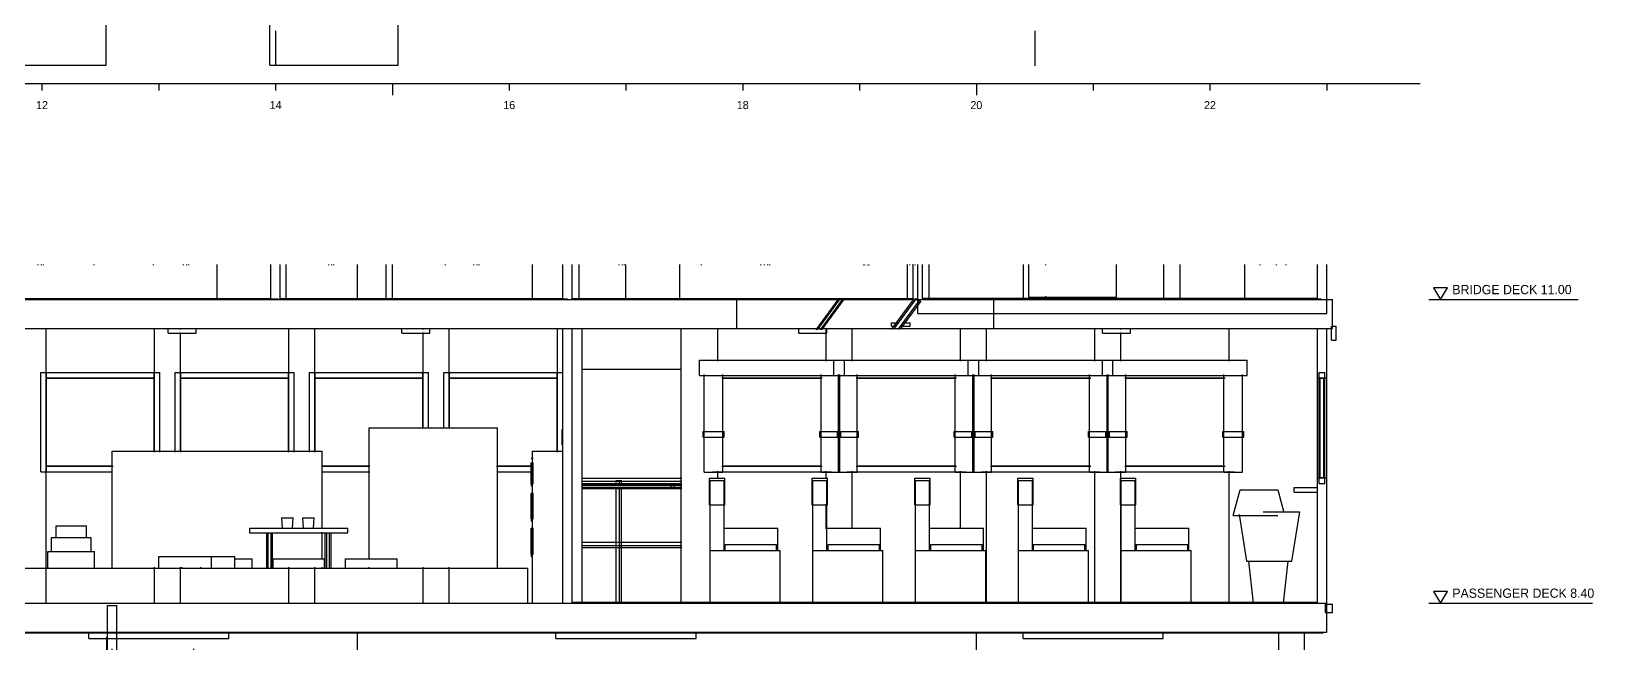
# Model space of a CAD drawing. Extents: x 5 to 836, y 5 to 589.
# Drawn here: x 271.2 to 538.7, y 278 to 383.9 of the extents above; entities that cross this region are included whole.
import ezdxf
from ezdxf.enums import TextEntityAlignment as Align

# ---------------------------------------------------------------- set-up
doc = ezdxf.new("R2010")
doc.units = 0
doc.linetypes.add('CENTER', pattern=[10, 6, -1.5, 1, -1.5])
doc.linetypes.add('DASHED', pattern=[4.5, 3, -1.5])
for name, color, linetype in [('CENTRE', 4, 'CENTER'), ('CUT', 7, 'CONTINUOUS'), ('DETAIL', 8, 'CONTINUOUS'), ('DIM', 3, 'CONTINUOUS'), ('MARKING', 4, 'DASHED'), ('OUTLINE', 7, 'CONTINUOUS'), ('TEXT', 7, 'CONTINUOUS')]:
    doc.layers.add(name, color=color, linetype=linetype)

msp = doc.modelspace()

# ---------------------------------------------------------------- linework, layer by layer
at = {"layer": 'CENTRE'}
for p, q in [((313, 564), (313, 377)), ((443, 564), (443, 377))]:
    msp.add_line(p, q, dxfattribs=at)
at = {"layer": 'CUT'}
for p, q in [((312.2, 338), (312.2, 344)), ((313.8, 338), (313.8, 344)), ((362.2, 338), (362.2, 344)), ((363.8, 338), (363.8, 344)), ((422.2, 338), (422.2, 344)), ((423.8, 338), (423.8, 344)), ((479, 338), (479, 344)), ((491.4, 338), (491.4, 344)), ((493, 335.6), (493, 344)), ((129, 338), (494, 338)), ((263.8, 338.16), (312.2, 338.16)), ((263.8, 338.06), (312.2, 338.06)), ((313.8, 338.16), (362.2, 338.16)), ((313.8, 338.06), (362.2, 338.06)), ((363.8, 338.16), (422.2, 338.16)), ((363.8, 338.06), (422.2, 338.06)), ((392, 333), (392, 338)), ((423, 335.6), (423, 338)), ((423.8, 338.24), (491.4, 338.24)), ((423.8, 338.14), (491.4, 338.14)), ((424, 338.12), (492, 338.12)), ((424, 338.02), (424, 338.12)), ((424, 338.02), (492, 338.02)), ((436, 333), (436, 338)), ((492, 338.02), (492, 338.12)), ((494, 333), (494, 338)), ((423, 335.6), (493, 335.6)), ((152, 333), (494, 333)), ((294.6, 332.2), (294.6, 333)), ((294.6, 332.2), (299.4, 332.2)), ((299.4, 332.2), (299.4, 333)), ((334.6, 332.2), (334.6, 333)), ((334.6, 332.2), (339.4, 332.2)), ((339.4, 332.2), (339.4, 333)), ((362.2, 286), (362.2, 333)), ((363.8, 286), (363.8, 333)), ((402.6, 332.2), (402.6, 333)), ((402.6, 332.2), (407.4, 332.2)), ((407.4, 332.2), (407.4, 333)), ((454.6, 332.2), (454.6, 333)), ((454.6, 332.2), (459.4, 332.2)), ((459.4, 332.2), (459.4, 333)), ((491.4, 324.58), (491.4, 333)), ((493, 324.58), (493, 333)), ((493.8, 333.4), (494.6, 333.4)), ((493.8, 331), (493.8, 333.4)), ((494.6, 331), (494.6, 333.4)), ((493.8, 331), (494.6, 331)), ((491.4, 324.58), (493, 324.58)), ((491.7, 325.5), (492.7, 325.5)), ((491.7, 324.5), (491.7, 325.5)), ((491.7, 324.5), (492.7, 324.5)), ((491.9, 307.5), (491.9, 324.5)), ((492.5, 307.5), (492.5, 324.5)), ((492.7, 324.5), (492.7, 325.5)), ((357, 312), (362.2, 312)), ((357, 286), (357, 312)), ((356.76, 306.4), (356.76, 310)), ((356.76, 310), (357.1, 310)), ((357.1, 306.4), (357.1, 310)), ((356.76, 306.4), (357.1, 306.4)), ((356.8, 306), (356.8, 306.4)), ((356.8, 306), (357, 306)), ((387.28, 307.4), (389.88, 307.4)), ((387.28, 302.8), (387.28, 307.4)), ((387.4, 286), (387.4, 307)), ((387.4, 307), (389.8, 307)), ((389.8, 295), (389.8, 307)), ((389.92, 302.8), (389.92, 307.4)), ((404.88, 307.4), (407.48, 307.4)), ((404.88, 302.8), (404.88, 307.4)), ((405, 307), (407.4, 307)), ((405, 286), (405, 307)), ((407.4, 295), (407.4, 307)), ((407.52, 302.8), (407.52, 307.4)), ((422.48, 307.4), (425.08, 307.4)), ((422.48, 302.8), (422.48, 307.4)), ((422.6, 307), (425, 307)), ((422.6, 286), (422.6, 307)), ((425, 295), (425, 307)), ((425.12, 302.8), (425.12, 307.4)), ((440.08, 307.4), (442.68, 307.4)), ((440.08, 302.8), (440.08, 307.4)), ((440.2, 307), (442.6, 307)), ((440.2, 286), (440.2, 307)), ((442.6, 295), (442.6, 307)), ((442.72, 302.8), (442.72, 307.4)), ((457.68, 307.4), (460.28, 307.4)), ((457.68, 302.8), (457.68, 307.4)), ((457.8, 307), (460.2, 307)), ((457.8, 286), (457.8, 307)), ((460.2, 295), (460.2, 307)), ((460.32, 302.8), (460.32, 307.4)), ((487.4, 305.8), (491.4, 305.8)), ((487.4, 305), (487.4, 305.8)), ((491.4, 307.42), (493, 307.42)), ((491.4, 286), (491.4, 307.42)), ((491.7, 307.5), (492.7, 307.5)), ((491.7, 306.5), (491.7, 307.5)), ((491.7, 306.5), (492.7, 306.5)), ((492.7, 306.5), (492.7, 307.5)), ((493, 281), (493, 307.42)), ((356.76, 300.4), (356.76, 304.8)), ((356.76, 304.8), (357.1, 304.8)), ((357.1, 300.4), (357.1, 304.8)), ((387.32, 302.8), (389.92, 302.8)), ((404.92, 302.8), (407.52, 302.8)), ((422.52, 302.8), (425.12, 302.8)), ((440.12, 302.8), (442.72, 302.8)), ((457.72, 302.8), (460.32, 302.8)), ((487.4, 305), (491.4, 305)), ((356.76, 300.4), (357.1, 300.4)), ((356.8, 300), (356.8, 300.4)), ((356.8, 300), (357, 300)), ((274.6, 297.2), (281.4, 297.2)), ((274.6, 294.8), (274.6, 297.2)), ((275.4, 299.2), (280.6, 299.2)), ((275.4, 297.2), (275.4, 299.2)), ((280.6, 297.2), (280.6, 299.2)), ((281.4, 294.8), (281.4, 297.2)), ((356.76, 298.8), (357.1, 298.8)), ((356.76, 294.4), (356.76, 298.8)), ((357.1, 294.4), (357.1, 298.8)), ((274, 294.8), (282, 294.8)), ((274, 292), (274, 294.8)), ((282, 292), (282, 294.8)), ((356.76, 294.4), (357.1, 294.4)), ((356.8, 294), (356.8, 294.4)), ((387.4, 295), (399.4, 295)), ((390, 296), (398.8, 296)), ((390, 295), (390, 296)), ((398.8, 295), (398.8, 296)), ((399.4, 286), (399.4, 295)), ((405, 295), (417, 295)), ((407.6, 296), (416.4, 296)), ((407.6, 295), (407.6, 296)), ((416.4, 295), (416.4, 296)), ((417, 286), (417, 295)), ((422.6, 295), (434.6, 295)), ((425.2, 296), (434, 296)), ((425.2, 295), (425.2, 296)), ((434, 295), (434, 296)), ((434.6, 286), (434.6, 295)), ((440.2, 295), (452.2, 295)), ((442.8, 296), (451.6, 296)), ((442.8, 295), (442.8, 296)), ((451.6, 295), (451.6, 296)), ((452.2, 286), (452.2, 295)), ((457.8, 295), (469.8, 295)), ((460.4, 296), (469.2, 296)), ((460.4, 295), (460.4, 296)), ((469.2, 295), (469.2, 296)), ((469.8, 286), (469.8, 295)), ((263.8, 292), (356.2, 292)), ((293, 294), (302, 294)), ((293, 292), (293, 294)), ((302, 292), (302, 294)), ((312.6, 293.6), (321.4, 293.6)), ((312.6, 292), (312.6, 293.6)), ((321.4, 292), (321.4, 293.6)), ((356.2, 286), (356.2, 292)), ((356.8, 294), (357, 294)), ((33, 286), (493, 286)), ((284.2, 285.6), (285.8, 285.6)), ((284.2, 278), (284.2, 285.6)), ((285.8, 278), (285.8, 285.6)), ((363.8, 286.16), (491.4, 286.16)), ((363.8, 286.06), (491.4, 286.06)), ((492.8, 285.8), (494, 285.8)), ((492.8, 284.4), (492.8, 285.8)), ((492.8, 284.4), (494, 284.4)), ((494, 284.4), (494, 285.8)), ((33, 281), (493, 281)), ((492.4, 280.9), (492.4, 280.97)), ((33.6, 280.9), (492.4, 280.9))]:
    msp.add_line(p, q, dxfattribs=at)
at = {"layer": 'DETAIL'}
for p, q in [((284, 378.14), (284, 387.14)), ((312, 378.14), (312, 387.14)), ((334, 378.14), (334, 387.14)), ((272.35, 343.86), (272.35, 344)), ((272.9, 343.86), (272.9, 344)), ((273.25, 343.86), (273.25, 344)), ((281.92, 343.86), (281.92, 344)), ((292.08, 343.86), (292.08, 344)), ((297.22, 343.86), (297.22, 344)), ((297.78, 343.86), (297.78, 344)), ((298.12, 343.86), (298.12, 344)), ((303, 338), (303, 344)), ((312.2, 338), (312.2, 344)), ((313.8, 338), (313.8, 344)), ((314.8, 338), (314.8, 344)), ((322.1, 343.86), (322.1, 344)), ((322.65, 343.86), (322.65, 344)), ((323, 343.86), (323, 344)), ((327, 338), (327, 344)), ((331.92, 338), (331.92, 344)), ((333, 338), (333, 344)), ((342.08, 343.86), (342.08, 344)), ((346.97, 343.86), (346.97, 344)), ((347.53, 343.86), (347.53, 344)), ((347.87, 343.86), (347.87, 344)), ((357, 338), (357, 344)), ((362.2, 338), (362.2, 344)), ((363.8, 338), (363.8, 344)), ((365, 338), (365, 344)), ((371.85, 343.86), (371.85, 344)), ((372.4, 343.86), (372.4, 344)), ((372.75, 343.86), (372.75, 344)), ((373, 338), (373, 344)), ((382.2, 338), (382.2, 344)), ((385.92, 343.86), (385.92, 344)), ((396.08, 343.86), (396.08, 344)), ((396.72, 343.86), (396.72, 344)), ((397.28, 343.86), (397.28, 344)), ((397.62, 343.86), (397.62, 344)), ((413.65, 343.89), (413.74, 344)), ((413.9, 343.89), (413.98, 344)), ((414.4, 343.89), (414.48, 344)), ((414.64, 343.89), (414.73, 344)), ((421.2, 338), (421.2, 344)), ((421.6, 343.86), (421.6, 344)), ((422.15, 343.86), (422.15, 344)), ((422.2, 343.86), (422.2, 344)), ((422.5, 343.86), (422.5, 344)), ((423, 338), (423, 344)), ((423.8, 343.86), (423.8, 344)), ((424.92, 338), (424.92, 344)), ((441.08, 338), (441.08, 344)), ((442, 338.4), (442, 344)), ((444.92, 343.86), (444.92, 344)), ((457, 338.4), (457, 344)), ((465.08, 338), (465.08, 344)), ((467.92, 338), (467.92, 344)), ((479, 338), (479, 344)), ((481.6, 343.86), (481.6, 344)), ((484.4, 343.86), (484.4, 344)), ((486.08, 343.86), (486.08, 344)), ((491.4, 338), (491.4, 344)), ((493, 337.87), (493, 344)), ((129, 338), (494, 338)), ((272.35, 338), (272.35, 338.14)), ((272.9, 338), (272.9, 338.14)), ((273.25, 338), (273.25, 338.14)), ((281.92, 338), (281.92, 338.14)), ((292.08, 338), (292.08, 338.14)), ((297.22, 338), (297.22, 338.14)), ((297.78, 338), (297.78, 338.14)), ((298.12, 338), (298.12, 338.14)), ((322.1, 338), (322.1, 338.14)), ((322.65, 338), (322.65, 338.14)), ((323, 338), (323, 338.14)), ((342.08, 338), (342.08, 338.14)), ((346.97, 338), (346.97, 338.14)), ((347.53, 338), (347.53, 338.14)), ((347.87, 338), (347.87, 338.14)), ((371.85, 338), (371.85, 338.14)), ((372.4, 338), (372.4, 338.14)), ((372.75, 338), (372.75, 338.14)), ((385.92, 338), (385.92, 338.14)), ((392, 333), (392, 338)), ((396.08, 338), (396.08, 338.14)), ((396.72, 338), (396.72, 338.14)), ((397.28, 338), (397.28, 338.14)), ((397.62, 338), (397.62, 338.14)), ((405.56, 332.82), (409.44, 338.13)), ((405.81, 332.81), (409.69, 338.13)), ((406.3, 332.81), (410.18, 338.12)), ((406.55, 332.81), (410.43, 338.12)), ((418.48, 332.83), (422.35, 338.13)), ((418.88, 332.88), (422.76, 338.18)), ((419.62, 332.86), (423.24, 337.82)), ((420.02, 332.91), (423.48, 337.65)), ((421.6, 338), (421.6, 338.14)), ((422.15, 338), (422.15, 338.14)), ((422.2, 338), (422.2, 338.14)), ((422.5, 338), (422.5, 338.14)), ((422.77, 338.17), (423.48, 337.65)), ((423.8, 338), (423.8, 338.14)), ((436, 333), (436, 338)), ((442, 338.4), (457, 338.4)), ((444.92, 338), (444.92, 338.56)), ((486.08, 338), (486.08, 338.14)), ((494, 333), (494, 338)), ((198.82, 333), (494, 333)), ((273.72, 286), (273.72, 333)), ((292.28, 311.88), (292.28, 333)), ((294.6, 332.2), (294.6, 333)), ((294.6, 332.2), (299.4, 332.2)), ((296.72, 332.86), (296.72, 333)), ((296.72, 311.88), (296.72, 332.31)), ((299.4, 332.2), (299.4, 333)), ((315.28, 311.88), (315.28, 333)), ((319.72, 311.88), (319.72, 333)), ((334.6, 332.2), (334.6, 333)), ((334.6, 332.2), (339.4, 332.2)), ((338.28, 332.86), (338.28, 333)), ((338.28, 315.93), (338.28, 332.31)), ((339.4, 332.2), (339.4, 333)), ((342.72, 315.93), (342.72, 333)), ((361.28, 311.88), (361.28, 333)), ((362.2, 286), (362.2, 333)), ((363.8, 286), (363.8, 333)), ((365.52, 286), (365.52, 333)), ((382.48, 286), (382.48, 333)), ((388.72, 327.4), (388.72, 333)), ((402.6, 332.2), (402.6, 333)), ((402.6, 332.2), (407.4, 332.2)), ((407.28, 327.4), (407.28, 333)), ((407.4, 332.2), (407.4, 333)), ((411.72, 327.4), (411.72, 333)), ((418.48, 333.4), (418.48, 334)), ((418.48, 334), (419.73, 334)), ((418.48, 333.4), (419.31, 333.4)), ((419.87, 333.4), (421.68, 333.4)), ((420.29, 334), (421.68, 334)), ((421.68, 333.4), (421.68, 334)), ((430.28, 327.4), (430.28, 333)), ((434.72, 327.4), (434.72, 333)), ((453.28, 327.4), (453.28, 333)), ((454.6, 332.2), (454.6, 333)), ((454.6, 332.2), (459.4, 332.2)), ((457.72, 332.86), (457.72, 333)), ((457.72, 327.4), (457.72, 332.31)), ((459.4, 332.2), (459.4, 333)), ((476.28, 327.4), (476.28, 333)), ((491.4, 286), (491.4, 333)), ((493, 281), (493, 333)), ((493.8, 333.4), (494.6, 333.4)), ((493.8, 331), (493.8, 333.4)), ((494.6, 331), (494.6, 333.4)), ((493.8, 331), (494.6, 331)), ((385.6, 327.6), (479.4, 327.6)), ((385.6, 325), (385.6, 327.6)), ((408.6, 325), (408.6, 327.6)), ((410.4, 325), (410.4, 327.6)), ((431.6, 325), (431.6, 327.6)), ((433.4, 325), (433.4, 327.6)), ((454.6, 325), (454.6, 327.6)), ((456.4, 325), (456.4, 327.6)), ((479.4, 325), (479.4, 327.6)), ((272.8, 325.5), (293.2, 325.5)), ((272.8, 308.5), (272.8, 325.5)), ((273.72, 324.58), (292.28, 324.58)), ((273.8, 308.5), (273.8, 325.5)), ((273.8, 324.5), (292.2, 324.5)), ((292.2, 311.84), (292.2, 325.5)), ((293.2, 311.84), (293.2, 325.5)), ((295.8, 325.5), (316.2, 325.5)), ((295.8, 311.84), (295.8, 325.5)), ((296.72, 324.58), (315.28, 324.58)), ((296.8, 311.84), (296.8, 325.5)), ((296.8, 324.5), (315.2, 324.5)), ((315.2, 311.84), (315.2, 325.5)), ((316.2, 311.84), (316.2, 325.5)), ((318.8, 325.5), (339.2, 325.5)), ((318.8, 311.84), (318.8, 325.5)), ((319.72, 324.58), (338.28, 324.58)), ((319.8, 311.84), (319.8, 325.5)), ((319.8, 324.5), (338.2, 324.5)), ((338.2, 315.89), (338.2, 325.5)), ((339.2, 315.89), (339.2, 325.5)), ((341.8, 325.5), (362.2, 325.5)), ((341.8, 315.89), (341.8, 325.5)), ((342.72, 324.58), (361.28, 324.58)), ((342.8, 315.89), (342.8, 325.5)), ((342.8, 324.5), (361.2, 324.5)), ((361.2, 311.84), (361.2, 325.5)), ((365.52, 326.08), (382.48, 326.08)), ((385.6, 325), (479.4, 325)), ((386.4, 308.4), (386.4, 325.14)), ((389.42, 324.58), (406.58, 324.58)), ((389.5, 324.5), (406.5, 324.5)), ((389.6, 308.4), (389.6, 325.14)), ((406.4, 308.4), (406.4, 325.14)), ((409.4, 308.4), (409.4, 325.14)), ((409.6, 308.4), (409.6, 325.14)), ((412.42, 324.58), (429.58, 324.58)), ((412.5, 324.5), (429.5, 324.5)), ((412.6, 308.4), (412.6, 325.14)), ((429.4, 308.4), (429.4, 325.14)), ((432.4, 308.4), (432.4, 325.14)), ((432.6, 308.4), (432.6, 325.14)), ((435.42, 324.58), (452.58, 324.58)), ((435.5, 324.5), (452.5, 324.5)), ((435.6, 308.4), (435.6, 325.14)), ((452.4, 308.4), (452.4, 325.14)), ((455.4, 308.4), (455.4, 325.14)), ((455.6, 308.4), (455.6, 325.14)), ((458.42, 324.58), (475.58, 324.58)), ((458.5, 324.5), (475.5, 324.5)), ((458.6, 308.4), (458.6, 325.14)), ((475.4, 308.4), (475.4, 325.14)), ((478.6, 308.4), (478.6, 325.14)), ((491.4, 324.58), (493, 324.58)), ((491.7, 325.5), (492.7, 325.5)), ((491.7, 306.5), (491.7, 325.5)), ((491.7, 324.5), (492.7, 324.5)), ((491.9, 307.5), (491.9, 324.5)), ((492.5, 307.5), (492.5, 324.5)), ((492.7, 306.5), (492.7, 325.5)), ((329, 316), (351, 316)), ((329, 293.53), (329, 316)), ((351, 292), (351, 316)), ((386.2, 315.4), (389.8, 315.4)), ((386.2, 314.4), (386.2, 315.4)), ((386.2, 314.4), (389.8, 314.4)), ((389.8, 314.4), (389.8, 315.4)), ((406.2, 315.4), (412.8, 315.4)), ((406.2, 314.4), (406.2, 315.4)), ((406.2, 314.4), (412.8, 314.4)), ((409.2, 314.4), (409.2, 315.4)), ((409.8, 314.4), (409.8, 315.4)), ((412.8, 314.4), (412.8, 315.4)), ((429.2, 315.4), (435.8, 315.4)), ((429.2, 314.4), (429.2, 315.4)), ((429.2, 314.4), (435.8, 314.4)), ((432.2, 314.4), (432.2, 315.4)), ((432.8, 314.4), (432.8, 315.4)), ((435.8, 314.4), (435.8, 315.4)), ((452.2, 314.4), (452.2, 315.4)), ((452.2, 315.4), (458.8, 315.4)), ((452.2, 314.4), (458.8, 314.4)), ((455.2, 314.4), (455.2, 315.4)), ((455.8, 314.4), (455.8, 315.4)), ((458.8, 314.4), (458.8, 315.4)), ((475.2, 315.4), (478.8, 315.4)), ((475.2, 314.4), (475.2, 315.4)), ((475.2, 314.4), (478.8, 314.4)), ((478.8, 314.4), (478.8, 315.4)), ((285, 292), (285, 312)), ((285, 312), (321, 312)), ((321, 298.71), (321, 312)), ((357, 312), (362.2, 312)), ((357, 286), (357, 312)), ((272.8, 308.5), (285.09, 308.5)), ((273.72, 309.42), (285.16, 309.42)), ((273.8, 309.5), (285.09, 309.5)), ((320.84, 309.42), (329.07, 309.42)), ((320.92, 309.5), (329.14, 309.5)), ((320.92, 308.5), (329.14, 308.5)), ((350.81, 309.42), (356.95, 309.42)), ((350.88, 309.5), (356.88, 309.5)), ((350.88, 308.5), (356.88, 308.5)), ((362.07, 308.5), (362.2, 308.5)), ((386.4, 308.4), (389.6, 308.4)), ((387.8, 308.5), (408.2, 308.5)), ((388.72, 307.26), (388.72, 308.58)), ((389.42, 309.42), (406.58, 309.42)), ((389.5, 309.5), (406.5, 309.5)), ((406.4, 308.4), (412.6, 308.4)), ((407.28, 307.26), (407.28, 308.58)), ((410.8, 308.5), (431.2, 308.5)), ((411.72, 298.69), (411.72, 308.58)), ((412.42, 309.42), (429.58, 309.42)), ((412.5, 309.5), (429.5, 309.5)), ((429.4, 308.4), (435.6, 308.4)), ((430.28, 298.69), (430.28, 308.58)), ((433.8, 308.5), (454.2, 308.5)), ((434.72, 286), (434.72, 308.58)), ((435.42, 309.42), (452.58, 309.42)), ((435.5, 309.5), (452.5, 309.5)), ((452.4, 308.4), (458.6, 308.4)), ((453.28, 286), (453.28, 308.58)), ((456.8, 308.5), (477.2, 308.5)), ((457.72, 286), (457.72, 308.58)), ((458.42, 309.42), (475.58, 309.42)), ((458.5, 309.5), (475.5, 309.5)), ((475.4, 308.4), (478.6, 308.4)), ((476.28, 286), (476.28, 308.58)), ((365.47, 307.4), (382.54, 307.4)), ((365.47, 306.85), (382.54, 306.85)), ((365.47, 306.5), (382.54, 306.5)), ((365.49, 306.36), (382.57, 306.36)), ((365.49, 306.18), (382.57, 306.18)), ((365.49, 305.82), (382.57, 305.82)), ((365.49, 305.64), (382.57, 305.64)), ((371.33, 307), (372.24, 307)), ((371.33, 306.3), (371.33, 307)), ((371.33, 286), (371.33, 305.75)), ((371.89, 306.3), (371.89, 307)), ((371.89, 286), (371.89, 305.75)), ((372.24, 306.3), (372.24, 307)), ((372.24, 286), (372.24, 305.75)), ((380.68, 306), (380.84, 306.28)), ((380.68, 306), (380.84, 305.72)), ((380.84, 306.28), (381.16, 306.28)), ((380.84, 305.72), (381.16, 305.72)), ((381.16, 306.28), (381.32, 306)), ((381.16, 305.72), (381.32, 306)), ((387.28, 307.4), (389.92, 307.4)), ((387.28, 302.8), (387.28, 307.4)), ((389.8, 295), (389.8, 307)), ((389.92, 302.8), (389.92, 307.4)), ((404.88, 307.4), (407.52, 307.4)), ((404.88, 302.8), (404.88, 307.4)), ((407.4, 295), (407.4, 307)), ((407.52, 302.8), (407.52, 307.4)), ((422.48, 307.4), (425.12, 307.4)), ((422.48, 302.8), (422.48, 307.4)), ((425, 295), (425, 307)), ((425.12, 302.8), (425.12, 307.4)), ((440.08, 307.4), (442.72, 307.4)), ((440.08, 302.8), (440.08, 307.4)), ((442.6, 295), (442.6, 307)), ((442.72, 302.8), (442.72, 307.4)), ((457.68, 307.4), (460.32, 307.4)), ((457.68, 302.8), (457.68, 307.4)), ((460.2, 295), (460.2, 307)), ((460.32, 302.8), (460.32, 307.4)), ((478.2, 305.4), (484.6, 305.4)), ((487.4, 305.8), (491.4, 305.8)), ((487.4, 305), (487.4, 305.8)), ((491.4, 307.42), (493, 307.42)), ((491.7, 307.5), (492.7, 307.5)), ((491.7, 306.5), (492.7, 306.5)), ((387.28, 302.8), (389.92, 302.8)), ((387.4, 286), (387.4, 302.95)), ((404.88, 302.8), (407.52, 302.8)), ((405, 286), (405, 302.95)), ((407.28, 298.69), (407.28, 302.93)), ((422.48, 302.8), (425.12, 302.8)), ((422.6, 286), (422.6, 302.95)), ((440.08, 302.8), (442.72, 302.8)), ((440.2, 286), (440.2, 302.95)), ((457.68, 302.8), (460.32, 302.8)), ((457.8, 286), (457.8, 302.95)), ((487.4, 305), (491.4, 305)), ((314, 300.6), (316, 300.6)), ((317.6, 300.6), (319.6, 300.6)), ((477, 301), (484.64, 301)), ((482.12, 301.6), (488.4, 301.6)), ((274.6, 297.2), (281.4, 297.2)), ((274.6, 294.8), (274.6, 297.2)), ((275.4, 299.2), (280.6, 299.2)), ((275.4, 297.2), (275.4, 299.2)), ((280.6, 297.2), (280.6, 299.2)), ((281.4, 294.8), (281.4, 297.2)), ((308.6, 298.8), (325.4, 298.8)), ((308.6, 298), (325.4, 298)), ((311.5, 292), (311.5, 298)), ((311.75, 292), (311.75, 298)), ((312.25, 292), (312.25, 298)), ((312.5, 292), (312.5, 298)), ((321, 293.54), (321, 298.15)), ((321.5, 292), (321.5, 298)), ((321.75, 292), (321.75, 298)), ((322.25, 292), (322.25, 298)), ((322.5, 292), (322.5, 298)), ((389.8, 298.8), (399, 298.8)), ((399, 295), (399, 298.8)), ((407.4, 298.8), (416.6, 298.8)), ((416.6, 295), (416.6, 298.8)), ((425, 298.8), (434.2, 298.8)), ((434.2, 295), (434.2, 298.8)), ((442.6, 298.8), (451.8, 298.8)), ((451.8, 295), (451.8, 298.8)), ((460.2, 298.8), (469.4, 298.8)), ((469.4, 295), (469.4, 298.8)), ((274, 294.8), (282, 294.8)), ((274, 292), (274, 294.8)), ((282, 292), (282, 294.8)), ((365.47, 296.4), (382.54, 296.4)), ((365.47, 295.85), (382.54, 295.85)), ((365.47, 295.5), (382.54, 295.5)), ((387.4, 295), (399.4, 295)), ((390, 296), (398.8, 296)), ((390, 295), (390, 296)), ((398.8, 295), (398.8, 296)), ((399.4, 286), (399.4, 295)), ((405, 295), (417, 295)), ((407.6, 296), (416.4, 296)), ((407.6, 295), (407.6, 296)), ((416.4, 295), (416.4, 296)), ((417, 286), (417, 295)), ((422.6, 295), (434.6, 295)), ((425.2, 296), (434, 296)), ((425.2, 295), (425.2, 296)), ((434, 295), (434, 296)), ((434.6, 286), (434.6, 295)), ((440.2, 295), (452.2, 295)), ((442.8, 296), (451.6, 296)), ((442.8, 295), (442.8, 296)), ((451.6, 295), (451.6, 296)), ((452.2, 286), (452.2, 295)), ((457.8, 295), (469.8, 295)), ((460.4, 296), (469.2, 296)), ((460.4, 295), (460.4, 296)), ((469.2, 295), (469.2, 296)), ((469.8, 286), (469.8, 295)), ((263.8, 292), (356.2, 292)), ((292.28, 286), (292.28, 292.15)), ((293, 294), (306, 294)), ((293, 292), (293, 294)), ((296.72, 286), (296.72, 292.15)), ((297, 293.87), (297, 294)), ((297, 292), (297, 292.13)), ((300.2, 292), (300.2, 292.13)), ((302, 292), (302, 294)), ((305.93, 293.6), (309, 293.6)), ((306, 292), (306, 294)), ((309, 292), (309, 293.6)), ((312.6, 293.6), (321.4, 293.6)), ((312.6, 292), (312.6, 293.6)), ((315.28, 286), (315.28, 292.15)), ((319.72, 286), (319.72, 292.15)), ((321, 292), (321, 292.14)), ((321.4, 292), (321.4, 293.6)), ((325, 293.6), (333.8, 293.6)), ((325, 292), (325, 293.6)), ((329, 292), (329, 292.14)), ((333.8, 292), (333.8, 293.6)), ((338.28, 286), (338.28, 292.15)), ((342.72, 286), (342.72, 292.15)), ((356.2, 286), (356.2, 292)), ((479.24, 293.2), (487, 293.2)), ((33, 286), (493, 286)), ((284.2, 285.6), (285.8, 285.6)), ((284.2, 280.63), (284.2, 285.6)), ((285.8, 280.63), (285.8, 285.6)), ((492.8, 285.8), (494, 285.8)), ((492.8, 284.4), (492.8, 285.8)), ((492.8, 284.4), (494, 284.4)), ((494, 284.4), (494, 285.8)), ((33, 281), (284.36, 281)), ((284.08, 280.86), (284.08, 281)), ((285.62, 281), (493, 281)), ((327, 278), (327, 281)), ((433, 278), (433, 281)), ((281, 280.9), (305, 280.9)), ((281, 279.9), (281, 280.9)), ((281, 279.9), (305, 279.9)), ((284.08, 278), (284.08, 280.18)), ((284.2, 278), (284.2, 280.07)), ((285.8, 278), (285.8, 280.07)), ((305, 279.9), (305, 280.9)), ((361, 280.9), (385, 280.9)), ((361, 279.9), (361, 280.9)), ((361, 279.9), (385, 279.9)), ((385, 279.9), (385, 280.9)), ((441, 280.9), (465, 280.9)), ((441, 279.9), (441, 280.9)), ((441, 279.9), (465, 279.9)), ((465, 279.9), (465, 280.9)), ((285, 278), (285, 278.14)), ((299, 278), (299, 278.14))]:
    msp.add_line(p, q, dxfattribs=at)
at = {"layer": 'DIM'}
for p, q in [((25, 375), (509, 375)), ((273, 375), (273, 373.8)), ((293, 375), (293, 373.8)), ((313, 375), (313, 373.8)), ((333, 375), (333, 373)), ((353, 375), (353, 373.8)), ((373, 375), (373, 373.8)), ((393, 375), (393, 373.8)), ((413, 375), (413, 373.8)), ((433, 375), (433, 373)), ((453, 375), (453, 373.8)), ((473, 375), (473, 373.8)), ((493, 375), (493, 373.8)), ((513.7, 340), (511.3, 340)), ((511.3, 340), (512.5, 338)), ((512.5, 338), (513.7, 340)), ((510.5, 338), (536.07, 338)), ((513.7, 288), (511.3, 288)), ((511.3, 288), (512.5, 286)), ((512.5, 286), (513.7, 288)), ((510.5, 286), (538.49, 286))]:
    msp.add_line(p, q, dxfattribs=at)
at = {"layer": 'MARKING'}
for p, q in [((130.42, 338.02), (423, 338.02)), ((153, 338.1), (423, 338.1)), ((263.8, 338.16), (312.2, 338.16)), ((263.8, 338.06), (312.2, 338.06)), ((312.2, 338.06), (312.2, 338.16)), ((313.8, 338.16), (362.2, 338.16)), ((313.8, 338.06), (313.8, 338.16)), ((313.8, 338.06), (362.2, 338.06)), ((362.2, 338.06), (362.2, 338.16)), ((363.8, 338.06), (363.8, 338.16)), ((363.8, 338.16), (422.2, 338.16)), ((363.8, 338.06), (422.2, 338.06)), ((422.2, 338.06), (422.2, 338.16)), ((423, 338.02), (423, 338.1)), ((423.8, 338.24), (479.08, 338.24)), ((423.8, 338.14), (423.8, 338.24)), ((423.8, 338.14), (491.4, 338.14)), ((424.84, 338.12), (441.07, 338.12)), ((424.84, 338.02), (441.07, 338.02)), ((356.76, 306.4), (356.76, 310.8)), ((356.76, 310.8), (357.1, 310.8)), ((357.1, 306.4), (357.1, 310.8)), ((356.76, 310), (357.1, 310)), ((356.76, 306.4), (357.1, 306.4)), ((356.8, 306), (356.8, 306.4)), ((356.8, 306), (357, 306)), ((357, 306), (357, 306.4)), ((356.76, 300.4), (356.76, 304.8)), ((356.76, 304.8), (357.1, 304.8)), ((356.76, 304), (357.1, 304)), ((357.1, 300.4), (357.1, 304.8)), ((356.76, 300.4), (357.1, 300.4)), ((356.8, 300), (356.8, 300.4)), ((356.8, 300), (357, 300)), ((357, 300), (357, 300.4)), ((356.76, 298.8), (357.1, 298.8)), ((356.76, 294.4), (356.76, 298.8)), ((356.76, 298), (357.1, 298)), ((357.1, 294.4), (357.1, 298.8)), ((356.76, 294.4), (357.1, 294.4)), ((356.8, 294), (356.8, 294.4)), ((357, 294), (357, 294.4)), ((356.8, 294), (357, 294)), ((363.8, 286.16), (387.59, 286.16)), ((363.8, 286.06), (363.8, 286.16)), ((363.8, 286.06), (387.59, 286.06)), ((365.48, 286.1), (382.55, 286.1)), ((365.48, 286), (382.55, 286)), ((399.34, 286.16), (405.07, 286.16)), ((399.34, 286.06), (405.07, 286.06)), ((416.83, 286.16), (422.7, 286.16)), ((416.83, 286.06), (422.7, 286.06)), ((434.46, 286.16), (440.33, 286.16)), ((434.46, 286.06), (440.33, 286.06)), ((452.08, 286.16), (457.96, 286.16)), ((452.08, 286.06), (457.96, 286.06)), ((469.71, 286.16), (480.49, 286.16)), ((469.71, 286.06), (480.49, 286.06)), ((485.52, 286.16), (491.4, 286.16)), ((485.52, 286.06), (491.4, 286.06)), ((491.4, 286.06), (491.4, 286.16)), ((33.6, 281), (284.27, 281)), ((285.67, 281), (492.4, 281)), ((492.4, 280.9), (492.4, 281)), ((33.6, 280.9), (284.27, 280.9)), ((285.67, 280.9), (492.4, 280.9))]:
    msp.add_line(p, q, dxfattribs=at)
at = {"layer": 'OUTLINE'}
for p, q in [((262, 378.14), (284, 378.14)), ((312, 378.14), (334, 378.14)), ((423, 338), (423.48, 337.65)), ((362.1, 313.1), (362.1, 315.7)), ((477, 301), (478.2, 305.4)), ((484.6, 305.4), (485.65, 301.53)), ((314, 300.6), (314.1, 298.8)), ((315.9, 298.8), (316, 300.6)), ((317.6, 300.6), (317.7, 298.8)), ((319.5, 298.8), (319.6, 300.6)), ((477.99, 301.19), (479.24, 293.2)), ((487, 293.2), (488.4, 301.6)), ((308.6, 298), (308.6, 298.8)), ((325.4, 298), (325.4, 298.8)), ((479.6, 293.2), (480.4, 286)), ((485.6, 286), (486.4, 293.2)), ((484.8, 278), (484.8, 280.86)), ((489.2, 278), (489.2, 280.86))]:
    msp.add_line(p, q, dxfattribs=at)

# ---------------------------------------------------------------- texts
at = {"layer": 'TEXT'}
for s, p in [('12', (273, 370.6)), ('14', (313, 370.6)), ('16', (353, 370.6)), ('18', (393, 370.6)), ('20', (433, 370.6)), ('22', (473, 370.6))]:
    msp.add_text(s, height=1.37, dxfattribs=at).set_placement(p, align=Align.CENTER)
for s, p in [('BRIDGE DECK 11.00', (514.5, 338.9)), ('PASSENGER DECK 8.40', (514.5, 286.9))]:
    msp.add_text(s, height=1.58, dxfattribs=at).set_placement(p)

doc.saveas('drawing.dxf')
